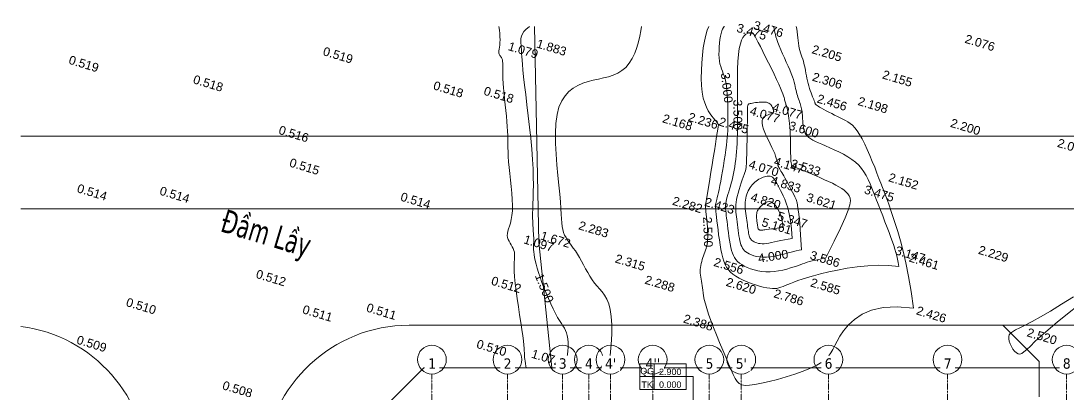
# Model space of a CAD drawing. Header units: millimetres. Extents: x -24439 to 198341, y -52871 to 149926.
# Drawn here: x 5356 to 77453, y 84604 to 110268 of the extents above; entities that cross this region are included whole.
import ezdxf

# ---------------------------------------------------------------- set-up
doc = ezdxf.new("R2010")
doc.units = ezdxf.units.MM
doc.linetypes.add('Grid Line', pattern=[22.225, 12.7, -3.175, 3.175, -3.175])
doc.linetypes.add('NET VAN', pattern=[1.06, 0.53, -0.53])
for name, color, linetype, lineweight in [('A-ANNO-NOTE', 131, 'Continuous', 9), ('A-DETL-GENF-2', 9, 'NET VAN', 9), ('A-FLOR', 192, 'Continuous', 9), ('G-IMPT-1', 9, 'Continuous', 9), ('G-IMPT-6', 7, 'Continuous', 9), ('S-GRID-1', 1, 'Grid Line', 9), ('S-GRID-IDEN', 1, 'Continuous', 9)]:
    doc.layers.add(name, color=color, linetype=linetype, lineweight=lineweight)
doc.styles.add('Arial_1', font='arial_0.ttf', dxfattribs={"height": 600})
doc.styles.add('Arial_6', font='arial_0.ttf', dxfattribs={"height": 2})
doc.styles.add('Arial_7', font='arial_0.ttf', dxfattribs={"height": 440})
doc.styles.add('Tahoma', font='tahoma_0.ttf', dxfattribs={"width": 0.75, "height": 1600})
doc.styles.add('Tahoma_B', font='tahomabd_0.ttf', dxfattribs={"height": 715})

# ---------------------------------------------------------------- blocks, each defined once
blk = doc.blocks.new('NCV_TKCS_251209_TONG THE HIEN TRANG SAN DUONG - NCV_TKCS_HIEN TRANG_251209a_dwg-1612995-TKCS_MB ĐỊNH VỊ CAO ĐỘ THIẾT KẾ')
at = {"layer": 'G-IMPT-1', "flags": 128}
for points in [[(563518356, 1145067832), (563518442, 1145067684), (563518538, 1145067494), (563518623, 1145067306), (563518700, 1145067121), (563518774, 1145066941), (563518847, 1145066769), (563518921, 1145066608), (563519000, 1145066459), (563519084, 1145066320), (563519170, 1145066189), (563519258, 1145066063), (563519347, 1145065939), (563519436, 1145065814), (563519524, 1145065686), (563519610, 1145065552), (563519693, 1145065410), (563519775, 1145065261), (563519855, 1145065106), (563519935, 1145064948), (563520015, 1145064788), (563520098, 1145064627), (563520184, 1145064468), (563520274, 1145064312), (563520367, 1145064161), (563520464, 1145064016), (563520561, 1145063879), (563520656, 1145063751), (563520746, 1145063633), (563520830, 1145063527), (563520905, 1145063434), (563520969, 1145063356), (563521020, 1145063293), (563521059, 1145063244), (563521088, 1145063207), (563521108, 1145063180), (563521122, 1145063160), (563521130, 1145063146), (563521136, 1145063135), (563521139, 1145063125), (563521144, 1145063115), (563521152, 1145063103), (563521168, 1145063090), (563521196, 1145063074), (563521240, 1145063056), (563521304, 1145063034), (563521391, 1145063010), (563521506, 1145062981), (563521650, 1145062948), (563521820, 1145062911), (563522011, 1145062873), (563522217, 1145062833), (563522432, 1145062793), (563522651, 1145062755), (563522868, 1145062718), (563523079, 1145062684), (563523278, 1145062654), (563523469, 1145062621), (563523656, 1145062578), (563523844, 1145062518), (563524036, 1145062435), (563524238, 1145062322), (563524453, 1145062171), (563524687, 1145061976), (563524940, 1145061732), (563525210, 1145061447), (563525490, 1145061132), (563525774, 1145060797), (563526057, 1145060453), (563526332, 1145060110), (563526593, 1145059779), (563526835, 1145059470), (563527053, 1145059191), (563527254, 1145058934), (563527444, 1145058687), (563527632, 1145058440), (563527825, 1145058182), (563528031, 1145057902), (563528258, 1145057588), (563528514, 1145057230), (563528804, 1145056817), (563529129, 1145056340), (563529485, 1145055789), (563529871, 1145055154), (563530286, 1145054428), (563530725, 1145053600), (563531189, 1145052661), (563531674, 1145051602)], [(563516861, 1145067382), (563516901, 1145067323), (563516958, 1145067227), (563517015, 1145067124), (563517077, 1145067010), (563517149, 1145066883), (563517236, 1145066742), (563517342, 1145066583), (563517473, 1145066404), (563517630, 1145066205), (563517811, 1145065988), (563518006, 1145065760), (563518210, 1145065526), (563518415, 1145065291), (563518615, 1145065060), (563518802, 1145064838), (563518969, 1145064631), (563519112, 1145064442), (563519232, 1145064272), (563519333, 1145064117), (563519418, 1145063976), (563519492, 1145063847), (563519559, 1145063727), (563519621, 1145063615), (563519682, 1145063508), (563519747, 1145063404), (563519813, 1145063304), (563519881, 1145063207), (563519949, 1145063112), (563520017, 1145063020), (563520083, 1145062930), (563520146, 1145062842), (563520205, 1145062756), (563520260, 1145062672), (563520311, 1145062588), (563520359, 1145062503), (563520404, 1145062414), (563520448, 1145062321), (563520490, 1145062222), (563520533, 1145062115), (563520577, 1145061999), (563520622, 1145061873), (563520669, 1145061740), (563520721, 1145061603), (563520777, 1145061466), (563520839, 1145061332), (563520907, 1145061205), (563520984, 1145061088), (563521070, 1145060985), (563521167, 1145060899), (563521277, 1145060827), (563521403, 1145060769), (563521549, 1145060720), (563521717, 1145060680), (563521911, 1145060644), (563522133, 1145060612), (563522387, 1145060581), (563522674, 1145060548), (563522988, 1145060511), (563523320, 1145060468), (563523662, 1145060416), (563524007, 1145060352), (563524344, 1145060274), (563524668, 1145060180), (563524968, 1145060068), (563525240, 1145059934), (563525487, 1145059779), (563525715, 1145059603), (563525930, 1145059404), (563526140, 1145059183), (563526349, 1145058940), (563526565, 1145058673), (563526793, 1145058384), (563527037, 1145058072), (563527294, 1145057743), (563527559, 1145057405), (563527825, 1145057064), (563528086, 1145056728), (563528338, 1145056402), (563528575, 1145056096), (563528790, 1145055814), (563528979, 1145055563), (563529146, 1145055335), (563529294, 1145055125), (563529426, 1145054924), (563529547, 1145054724), (563529661, 1145054519), (563529772, 1145054299), (563529883, 1145054057)], [(563529883, 1145054057), (563529195, 1145053922), (563528505, 1145053728), (563527824, 1145053487), (563527160, 1145053213), (563526524, 1145052917), (563525926, 1145052611), (563525376, 1145052308), (563524883, 1145052020), (563524455, 1145051758), (563524087, 1145051522), (563523774, 1145051309), (563523508, 1145051119), (563523283, 1145050949), (563523092, 1145050798), (563522929, 1145050664), (563522786, 1145050545), (563522657, 1145050440), (563522535, 1145050348), (563522415, 1145050267), (563522290, 1145050199), (563522153, 1145050142), (563521998, 1145050095), (563521819, 1145050058), (563521610, 1145050031), (563521366, 1145050012), (563521093, 1145050004), (563520801, 1145050005), (563520498, 1145050017), (563520192, 1145050040), (563519891, 1145050075), (563519606, 1145050123), (563519343, 1145050184), (563519109, 1145050259), (563518902, 1145050350), (563518718, 1145050460), (563518551, 1145050592), (563518398, 1145050747), (563518253, 1145050928), (563518112, 1145051137), (563517970, 1145051378), (563517823, 1145051650), (563517675, 1145051946), (563517527, 1145052257), (563517382, 1145052572), (563517244, 1145052882), (563517115, 1145053178), (563516998, 1145053449), (563516896, 1145053686), (563516811, 1145053882), (563516743, 1145054041), (563516689, 1145054170), (563516648, 1145054274), (563516617, 1145054361), (563516595, 1145054437), (563516580, 1145054508), (563516571, 1145054581), (563516564, 1145054662), (563516560, 1145054755), (563516557, 1145054866), (563516552, 1145054999), (563516545, 1145055157), (563516534, 1145055346), (563516517, 1145055570), (563516494, 1145055832), (563516462, 1145056136), (563516423, 1145056473), (563516379, 1145056833), (563516331, 1145057206), (563516279, 1145057581), (563516226, 1145057947), (563516173, 1145058296), (563516121, 1145058615), (563516071, 1145058899), (563516022, 1145059152), (563515972, 1145059383), (563515920, 1145059600), (563515865, 1145059812), (563515804, 1145060027), (563515737, 1145060254), (563515661, 1145060501), (563515576, 1145060774), (563515483, 1145061066), (563515382, 1145061371), (563515276, 1145061678), (563515165, 1145061980), (563515052, 1145062269), (563514938, 1145062535), (563514823, 1145062770), (563514709, 1145062969), (563514598, 1145063138), (563514489, 1145063285), (563514382, 1145063421), (563514279, 1145063553), (563514179, 1145063691), (563514084, 1145063844), (563513993, 1145064021), (563513907, 1145064227), (563513827, 1145064458), (563513755, 1145064705), (563513692, 1145064960), (563513639, 1145065213), (563513597, 1145065458), (563513568, 1145065685), (563513553, 1145065886), (563513552, 1145066055), (563513565, 1145066193), (563513591, 1145066306), (563513626, 1145066396), (563513635, 1145066410)], [(563531674, 1145051602), (563530571, 1145051366), (563529677, 1145051036), (563528969, 1145050633), (563528424, 1145050179), (563528018, 1145049696), (563527726, 1145049207), (563527526, 1145048734), (563527394, 1145048299), (563527306, 1145047917), (563527245, 1145047584), (563527193, 1145047287), (563527132, 1145047014), (563527045, 1145046754), (563526915, 1145046495), (563526724, 1145046225), (563526454, 1145045932), (563526095, 1145045609), (563525662, 1145045264), (563525177, 1145044908), (563524662, 1145044556), (563524139, 1145044218), (563523630, 1145043908), (563523157, 1145043638), (563522741, 1145043420), (563522400, 1145043264), (563522122, 1145043172), (563521891, 1145043143), (563521692, 1145043176), (563521508, 1145043272), (563521322, 1145043429), (563521119, 1145043647), (563520883, 1145043925), (563520602, 1145044260), (563520283, 1145044641), (563519939, 1145045055), (563519584, 1145045488), (563519229, 1145045927), (563518887, 1145046359), (563518570, 1145046769), (563518292, 1145047146), (563518060, 1145047477), (563517873, 1145047767), (563517724, 1145048019), (563517605, 1145048238), (563517510, 1145048431), (563517432, 1145048602), (563517365, 1145048757), (563517303, 1145048900), (563517239, 1145049036), (563517174, 1145049167), (563517110, 1145049295), (563517048, 1145049421), (563516991, 1145049545), (563516938, 1145049670), (563516893, 1145049796), (563516856, 1145049925), (563516829, 1145050059), (563516811, 1145050195), (563516800, 1145050334), (563516796, 1145050474), (563516796, 1145050614), (563516800, 1145050753), (563516807, 1145050890), (563516814, 1145051025), (563516821, 1145051156), (563516826, 1145051286), (563516827, 1145051418), (563516821, 1145051556), (563516808, 1145051700), (563516786, 1145051856), (563516752, 1145052025), (563516704, 1145052211), (563516643, 1145052415), (563516570, 1145052632), (563516489, 1145052855), (563516403, 1145053077), (563516317, 1145053293), (563516235, 1145053495), (563516159, 1145053677), (563516093, 1145053832), (563516041, 1145053955), (563516001, 1145054049), (563515972, 1145054119), (563515951, 1145054168), (563515938, 1145054201), (563515931, 1145054222), (563515927, 1145054235), (563515925, 1145054246), (563515924, 1145054258), (563515922, 1145054282), (563515918, 1145054327), (563515909, 1145054403), (563515895, 1145054521), (563515874, 1145054691), (563515845, 1145054923), (563515806, 1145055227), (563515756, 1145055608), (563515698, 1145056050), (563515634, 1145056534), (563515567, 1145057037), (563515500, 1145057540), (563515436, 1145058022), (563515376, 1145058462), (563515325, 1145058840), (563515285, 1145059139), (563515254, 1145059366), (563515231, 1145059531), (563515214, 1145059645), (563515203, 1145059718), (563515196, 1145059760), (563515192, 1145059783), (563515188, 1145059796), (563515183, 1145059810), (563515175, 1145059826), (563515159, 1145059846), (563515133, 1145059872), (563515093, 1145059906), (563515036, 1145059948), (563514959, 1145060001), (563514857, 1145060065), (563514730, 1145060144), (563514581, 1145060243), (563514413, 1145060368), (563514233, 1145060527), (563514044, 1145060726), (563513851, 1145060972), (563513659, 1145061272), (563513473, 1145061633), (563513297, 1145062057), (563513134, 1145062531), (563512986, 1145063038), (563512857, 1145063560), (563512748, 1145064081), (563512662, 1145064583), (563512602, 1145065049), (563512571, 1145065462), (563512569, 1145065808), (563512594, 1145066091), (563512595, 1145066097)], [(563512727, 1145041619), (563512720, 1145041707), (563512613, 1145042468), (563512474, 1145043203), (563512309, 1145043892), (563512125, 1145044515), (563511926, 1145045051), (563511719, 1145045486), (563511505, 1145045832), (563511287, 1145046104), (563511064, 1145046318), (563510839, 1145046491), (563510613, 1145046640), (563510386, 1145046780), (563510161, 1145046927), (563509938, 1145047096), (563509718, 1145047283), (563509501, 1145047483), (563509286, 1145047690), (563509074, 1145047901), (563508865, 1145048108), (563508660, 1145048306), (563508457, 1145048490), (563508258, 1145048657), (563508064, 1145048809), (563507877, 1145048949), (563507699, 1145049084), (563507531, 1145049216), (563507376, 1145049351), (563507234, 1145049493), (563507109, 1145049646), (563507000, 1145049815), (563506902, 1145050008), (563506806, 1145050231), (563506705, 1145050494), (563506592, 1145050803), (563506459, 1145051167), (563506298, 1145051593), (563506103, 1145052089), (563505869, 1145052659), (563505608, 1145053288), (563505335, 1145053958), (563505067, 1145054650), (563504818, 1145055346), (563504605, 1145056028), (563504442, 1145056676), (563504345, 1145057272), (563504326, 1145057802), (563504380, 1145058267), (563504498, 1145058675), (563504670, 1145059031), (563504889, 1145059342), (563505145, 1145059613), (563505429, 1145059852), (563505732, 1145060063), (563506046, 1145060255), (563506363, 1145060434), (563506676, 1145060610), (563506979, 1145060792), (563507263, 1145060988), (563507522, 1145061207), (563507749, 1145061458), (563507937, 1145061750), (563508080, 1145062087), (563508182, 1145062461), (563508246, 1145062860), (563508277, 1145063271), (563508278, 1145063684), (563508255, 1145064084), (563508212, 1145064462), (563508159, 1145064761)], [(563509899, 1145040767), (563509897, 1145040834), (563509865, 1145041188), (563509816, 1145041539), (563509752, 1145041878), (563509676, 1145042196), (563509591, 1145042483), (563509499, 1145042730), (563509403, 1145042932), (563509301, 1145043096), (563509189, 1145043234), (563509066, 1145043357), (563508929, 1145043477), (563508774, 1145043605), (563508599, 1145043753), (563508401, 1145043932), (563508180, 1145044151), (563507939, 1145044404), (563507686, 1145044685), (563507427, 1145044984), (563507167, 1145045296), (563506915, 1145045611), (563506675, 1145045922), (563506454, 1145046221), (563506258, 1145046502), (563506086, 1145046763), (563505937, 1145047005), (563505809, 1145047226), (563505700, 1145047428), (563505610, 1145047610), (563505537, 1145047772), (563505480, 1145047914), (563505436, 1145048036), (563505402, 1145048143), (563505376, 1145048238), (563505355, 1145048328), (563505335, 1145048415), (563505314, 1145048504), (563505287, 1145048600), (563505252, 1145048708), (563505207, 1145048831), (563505152, 1145048972), (563505089, 1145049131), (563505019, 1145049312), (563504943, 1145049515), (563504863, 1145049742), (563504781, 1145049994), (563504697, 1145050273), (563504612, 1145050582), (563504523, 1145050922), (563504424, 1145051299), (563504311, 1145051714), (563504179, 1145052172), (563504022, 1145052676), (563503837, 1145053230), (563503618, 1145053836), (563503363, 1145054495), (563503080, 1145055192), (563502779, 1145055907), (563502472, 1145056622), (563502169, 1145057318), (563501881, 1145057976), (563501618, 1145058577), (563501391, 1145059102), (563501207, 1145059537), (563501063, 1145059891), (563500952, 1145060175), (563500867, 1145060402), (563500801, 1145060585), (563500748, 1145060737), (563500699, 1145060869), (563500650, 1145060995), (563500594, 1145061125), (563500537, 1145061262), (563500488, 1145061408), (563500453, 1145061562), (563500439, 1145061727), (563500456, 1145061903), (563500510, 1145062091), (563500609, 1145062293), (563500757, 1145062508), (563500782, 1145062539)], [(563509030, 1145040505), (563505681, 1145048516), (563501102, 1145062635)], [(563498763, 1145061931), (563498863, 1145061699), (563498959, 1145061473), (563499042, 1145061259), (563499106, 1145061061), (563499154, 1145060881), (563499189, 1145060717), (563499214, 1145060571), (563499233, 1145060443), (563499250, 1145060333), (563499268, 1145060242), (563499291, 1145060168), (563499322, 1145060113), (563499359, 1145060071), (563499403, 1145060037), (563499450, 1145060006), (563499500, 1145059972), (563499551, 1145059929), (563499602, 1145059873), (563499651, 1145059798), (563499697, 1145059699), (563499743, 1145059576), (563499792, 1145059426), (563499846, 1145059250), (563499908, 1145059047), (563499982, 1145058816), (563500069, 1145058557), (563500174, 1145058269), (563500296, 1145057952), (563500434, 1145057613), (563500581, 1145057258), (563500734, 1145056895), (563500887, 1145056532), (563501036, 1145056174), (563501176, 1145055829), (563501301, 1145055506), (563501409, 1145055207), (563501503, 1145054928), (563501590, 1145054660), (563501673, 1145054396), (563501760, 1145054127), (563501854, 1145053845), (563501962, 1145053543), (563502089, 1145053211), (563502238, 1145052845), (563502403, 1145052452), (563502577, 1145052041), (563502752, 1145051621), (563502921, 1145051203), (563503074, 1145050796), (563503205, 1145050409), (563503306, 1145050051), (563503371, 1145049732), (563503406, 1145049448), (563503420, 1145049198), (563503421, 1145048977), (563503417, 1145048782), (563503417, 1145048610), (563503428, 1145048458), (563503460, 1145048322), (563503518, 1145048199), (563503598, 1145048086), (563503694, 1145047981), (563503801, 1145047881), (563503910, 1145047783), (563504017, 1145047685), (563504115, 1145047585), (563504197, 1145047478), (563504260, 1145047363), (563504309, 1145047232), (563504353, 1145047080), (563504399, 1145046900), (563504455, 1145046683), (563504529, 1145046425), (563504630, 1145046117), (563504764, 1145045753), (563504938, 1145045330), (563505143, 1145044862), (563505370, 1145044364), (563505608, 1145043854), (563505848, 1145043348), (563506079, 1145042863), (563506290, 1145042417), (563506472, 1145042025), (563506616, 1145041701), (563506728, 1145041439), (563506811, 1145041229), (563506873, 1145041061), (563506920, 1145040927), (563506958, 1145040815), (563506992, 1145040717), (563507029, 1145040622), (563507074, 1145040521), (563507131, 1145040403), (563507203, 1145040259), (563507291, 1145040079), (563507331, 1145039994)], [(563542000, 1145055527), (563541364, 1145054801), (563540766, 1145054133), (563540229, 1145053552), (563539770, 1145053080), (563539391, 1145052708), (563539087, 1145052420), (563538852, 1145052197), (563538684, 1145052023), (563538576, 1145051881), (563538524, 1145051754), (563538524, 1145051624), (563538570, 1145051478), (563538655, 1145051322), (563538770, 1145051164), (563538906, 1145051014), (563539055, 1145050880), (563539208, 1145050772), (563539356, 1145050698), (563539491, 1145050667), (563539608, 1145050689), (563539718, 1145050770), (563539833, 1145050916), (563539969, 1145051135), (563540139, 1145051432), (563540357, 1145051814), (563540637, 1145052288), (563540994, 1145052860), (563541434, 1145053531), (563541943, 1145054278), (563542496, 1145055072)], [(563522311, 1145053777), (563522073, 1145054402), (563521842, 1145054926), (563521621, 1145055359), (563521411, 1145055715), (563521214, 1145056003), (563521032, 1145056236), (563520866, 1145056425), (563520717, 1145056582), (563520587, 1145056717), (563520475, 1145056833), (563520378, 1145056933), (563520294, 1145057018), (563520221, 1145057092), (563520156, 1145057155), (563520099, 1145057210), (563520046, 1145057260), (563519995, 1145057305), (563519946, 1145057345), (563519897, 1145057380), (563519848, 1145057410), (563519797, 1145057432), (563519744, 1145057447), (563519687, 1145057454), (563519626, 1145057452), (563519559, 1145057440), (563519487, 1145057419), (563519412, 1145057388), (563519335, 1145057349), (563519255, 1145057301), (563519175, 1145057244), (563519095, 1145057180), (563519016, 1145057107), (563518939, 1145057027), (563518864, 1145056940), (563518794, 1145056846), (563518727, 1145056746), (563518666, 1145056640), (563518610, 1145056530), (563518560, 1145056415), (563518518, 1145056297), (563518483, 1145056175), (563518456, 1145056050), (563518438, 1145055921), (563518429, 1145055790), (563518429, 1145055656), (563518438, 1145055519), (563518457, 1145055380), (563518486, 1145055238), (563518526, 1145055093), (563518574, 1145054947), (563518629, 1145054800), (563518690, 1145054654), (563518754, 1145054508), (563518820, 1145054363), (563518887, 1145054222), (563518952, 1145054083), (563519014, 1145053949), (563519073, 1145053820), (563519129, 1145053696), (563519182, 1145053579), (563519233, 1145053469), (563519282, 1145053367), (563519329, 1145053274), (563519373, 1145053190), (563519417, 1145053117), (563519460, 1145053053), (563519504, 1145052997), (563519551, 1145052950), (563519602, 1145052910), (563519659, 1145052876), (563519722, 1145052848), (563519793, 1145052825), (563519874, 1145052807), (563519965, 1145052794), (563520064, 1145052790), (563520174, 1145052794), (563520292, 1145052809), (563520420, 1145052837), (563520557, 1145052879), (563520703, 1145052937), (563520858, 1145053012), (563521024, 1145053102), (563521201, 1145053203), (563521391, 1145053313), (563521596, 1145053428), (563521817, 1145053546), (563522055, 1145053663), (563522311, 1145053777)]]:
    blk.add_lwpolyline(points, dxfattribs=at)
for points in [[(563524909, 1145053169), (563525132, 1145054441), (563525291, 1145055437), (563525392, 1145056196), (563525441, 1145056755), (563525444, 1145057149), (563525405, 1145057418), (563525331, 1145057596), (563525228, 1145057722), (563525100, 1145057826), (563524949, 1145057916), (563524775, 1145057994), (563524579, 1145058062), (563524361, 1145058121), (563524121, 1145058173), (563523860, 1145058219), (563523579, 1145058262), (563523279, 1145058303), (563522967, 1145058342), (563522651, 1145058379), (563522339, 1145058412), (563522041, 1145058443), (563521763, 1145058471), (563521514, 1145058494), (563521303, 1145058515), (563521135, 1145058531), (563521004, 1145058550), (563520906, 1145058575), (563520831, 1145058612), (563520774, 1145058666), (563520727, 1145058744), (563520683, 1145058850), (563520635, 1145058990), (563520578, 1145059167), (563520511, 1145059375), (563520437, 1145059608), (563520357, 1145059858), (563520273, 1145060117), (563520186, 1145060377), (563520099, 1145060632), (563520014, 1145060874), (563519930, 1145061096), (563519850, 1145061298), (563519773, 1145061482), (563519700, 1145061648), (563519630, 1145061798), (563519563, 1145061932), (563519500, 1145062051), (563519441, 1145062157), (563519387, 1145062251), (563519335, 1145062333), (563519288, 1145062407), (563519243, 1145062473), (563519201, 1145062534), (563519162, 1145062592), (563519126, 1145062648), (563519091, 1145062703), (563519057, 1145062761), (563519019, 1145062827), (563518971, 1145062905), (563518906, 1145063001), (563518819, 1145063120), (563518703, 1145063269), (563518552, 1145063452), (563518361, 1145063675), (563518126, 1145063940), (563517855, 1145064239), (563517563, 1145064558), (563517259, 1145064885), (563516956, 1145065208), (563516667, 1145065515), (563516403, 1145065792), (563516176, 1145066028), (563515996, 1145066214), (563515856, 1145066351), (563515750, 1145066447), (563515669, 1145066506), (563515605, 1145066535), (563515550, 1145066538), (563515497, 1145066523), (563515437, 1145066495), (563515364, 1145066457), (563515284, 1145066402), (563515204, 1145066323), (563515130, 1145066210), (563515071, 1145066055), (563515033, 1145065848), (563515023, 1145065582), (563515049, 1145065246), (563515116, 1145064838), (563515219, 1145064367), (563515349, 1145063851), (563515499, 1145063305), (563515663, 1145062746), (563515832, 1145062188), (563515998, 1145061648), (563516155, 1145061143), (563516296, 1145060683), (563516421, 1145060268), (563516531, 1145059891), (563516628, 1145059547), (563516714, 1145059231), (563516790, 1145058937), (563516856, 1145058658), (563516916, 1145058391), (563516969, 1145058129), (563517017, 1145057873), (563517058, 1145057621), (563517094, 1145057374), (563517124, 1145057133), (563517149, 1145056896), (563517168, 1145056665), (563517181, 1145056438), (563517189, 1145056216), (563517193, 1145056001), (563517194, 1145055793), (563517195, 1145055595), (563517196, 1145055406), (563517198, 1145055229), (563517205, 1145055065), (563517216, 1145054916), (563517233, 1145054781), (563517257, 1145054656), (563517289, 1145054536), (563517329, 1145054415), (563517378, 1145054288), (563517436, 1145054150), (563517503, 1145053995), (563517581, 1145053818), (563517670, 1145053615), (563517767, 1145053392), (563517872, 1145053153), (563517982, 1145052908), (563518096, 1145052661), (563518211, 1145052420), (563518325, 1145052191), (563518438, 1145051982), (563518547, 1145051797), (563518655, 1145051636), (563518767, 1145051497), (563518885, 1145051378), (563519013, 1145051277), (563519155, 1145051192), (563519313, 1145051122), (563519493, 1145051064), (563519695, 1145051018), (563519919, 1145050984), (563520160, 1145050964), (563520415, 1145050961), (563520680, 1145050975), (563520953, 1145051010), (563521230, 1145051066), (563521507, 1145051146), (563521781, 1145051250), (563522049, 1145051374), (563522307, 1145051512), (563522554, 1145051659), (563522785, 1145051809), (563522998, 1145051955), (563523189, 1145052094), (563523355, 1145052218), (563523497, 1145052325), (563523625, 1145052420), (563523754, 1145052510), (563523898, 1145052604), (563524071, 1145052709), (563524288, 1145052833), (563524562, 1145052984)], [(563620038, 1144994014), (563599986, 1145060590), (563591265, 1145065274), (563500590, 1145037963), (563495906, 1145029242), (563515959, 1144962666)], [(563523140, 1145053230), (563522790, 1145054193), (563522503, 1145054943), (563522269, 1145055509), (563522077, 1145055925), (563521918, 1145056222), (563521782, 1145056431), (563521658, 1145056584), (563521537, 1145056712), (563521410, 1145056842), (563521278, 1145056977), (563521144, 1145057114), (563521008, 1145057250), (563520875, 1145057384), (563520746, 1145057511), (563520623, 1145057631), (563520508, 1145057740), (563520404, 1145057837), (563520311, 1145057922), (563520226, 1145057999), (563520151, 1145058069), (563520083, 1145058135), (563520023, 1145058198), (563519969, 1145058261), (563519921, 1145058326), (563519878, 1145058395), (563519835, 1145058471), (563519788, 1145058555), (563519732, 1145058651), (563519663, 1145058760), (563519577, 1145058884), (563519468, 1145059027), (563519333, 1145059189), (563519169, 1145059373), (563518984, 1145059574), (563518789, 1145059785), (563518594, 1145060002), (563518410, 1145060217), (563518248, 1145060427), (563518117, 1145060624), (563518028, 1145060802), (563517989, 1145060958), (563517994, 1145061093), (563518033, 1145061208), (563518098, 1145061306), (563518179, 1145061389), (563518268, 1145061459), (563518355, 1145061519), (563518430, 1145061572), (563518488, 1145061618), (563518528, 1145061659), (563518554, 1145061695), (563518567, 1145061727), (563518571, 1145061755), (563518568, 1145061779), (563518560, 1145061800), (563518551, 1145061817), (563518542, 1145061833), (563518534, 1145061846), (563518527, 1145061857), (563518521, 1145061867), (563518515, 1145061876), (563518510, 1145061884), (563518505, 1145061891), (563518500, 1145061899), (563518496, 1145061907), (563518490, 1145061915), (563518484, 1145061926), (563518475, 1145061939), (563518464, 1145061955), (563518448, 1145061974), (563518428, 1145061999), (563518403, 1145062029), (563518371, 1145062064), (563518332, 1145062102), (563518285, 1145062141), (563518230, 1145062178), (563518166, 1145062209), (563518091, 1145062232), (563518005, 1145062245), (563517908, 1145062244), (563517799, 1145062227), (563517681, 1145062197), (563517558, 1145062157), (563517434, 1145062110), (563517312, 1145062058), (563517196, 1145062006), (563517089, 1145061955), (563516996, 1145061910), (563516920, 1145061872), (563516858, 1145061841), (563516812, 1145061813), (563516778, 1145061786), (563516755, 1145061758), (563516742, 1145061727), (563516738, 1145061690), (563516741, 1145061645), (563516751, 1145061589), (563516766, 1145061519), (563516789, 1145061431), (563516820, 1145061321), (563516859, 1145061186), (563516907, 1145061020), (563516965, 1145060821), (563517033, 1145060584), (563517112, 1145060308), (563517199, 1145060002), (563517291, 1145059677), (563517385, 1145059344), (563517477, 1145059016), (563517564, 1145058702), (563517643, 1145058415), (563517711, 1145058166), (563517765, 1145057963), (563517807, 1145057798), (563517837, 1145057661), (563517857, 1145057543), (563517869, 1145057432), (563517874, 1145057319), (563517873, 1145057193), (563517868, 1145057043), (563517861, 1145056863), (563517852, 1145056656), (563517844, 1145056429), (563517838, 1145056190), (563517835, 1145055946), (563517836, 1145055703), (563517845, 1145055469), (563517861, 1145055251), (563517886, 1145055054), (563517920, 1145054875), (563517962, 1145054711), (563518011, 1145054556), (563518067, 1145054407), (563518128, 1145054260), (563518195, 1145054109), (563518267, 1145053951), (563518342, 1145053782), (563518420, 1145053606), (563518500, 1145053425), (563518582, 1145053243), (563518664, 1145053065), (563518746, 1145052894), (563518827, 1145052733), (563518905, 1145052586), (563518982, 1145052457), (563519058, 1145052344), (563519136, 1145052247), (563519218, 1145052164), (563519308, 1145052093), (563519407, 1145052034), (563519518, 1145051985), (563519643, 1145051945), (563519785, 1145051913), (563519944, 1145051891), (563520119, 1145051882), (563520311, 1145051890), (563520519, 1145051917), (563520744, 1145051966), (563520984, 1145052040), (563521241, 1145052142), (563521512, 1145052272), (563521790, 1145052424), (563522067, 1145052588), (563522334, 1145052752), (563522583, 1145052909), (563522806, 1145053047), (563522995, 1145053157)], [(563521482, 1145054324), (563521371, 1145054594), (563521240, 1145054844), (563521092, 1145055070), (563520935, 1145055270), (563520772, 1145055441), (563520609, 1145055579), (563520451, 1145055681), (563520303, 1145055744), (563520169, 1145055767), (563520050, 1145055753), (563519944, 1145055709), (563519851, 1145055642), (563519770, 1145055558), (563519700, 1145055463), (563519641, 1145055363), (563519591, 1145055265), (563519550, 1145055173), (563519517, 1145055088), (563519493, 1145055008), (563519476, 1145054932), (563519467, 1145054859), (563519466, 1145054787), (563519471, 1145054716), (563519483, 1145054643), (563519502, 1145054568), (563519526, 1145054492), (563519554, 1145054416), (563519584, 1145054341), (563519616, 1145054268), (563519648, 1145054198), (563519679, 1145054133), (563519708, 1145054073), (563519733, 1145054020), (563519755, 1145053974), (563519774, 1145053933), (563519791, 1145053897), (563519806, 1145053866), (563519819, 1145053838), (563519830, 1145053815), (563519841, 1145053794), (563519852, 1145053777), (563519862, 1145053761), (563519873, 1145053747), (563519885, 1145053736), (563519897, 1145053726), (563519911, 1145053718), (563519926, 1145053711), (563519944, 1145053706), (563519963, 1145053701), (563519985, 1145053698), (563520010, 1145053697), (563520036, 1145053698), (563520065, 1145053702), (563520096, 1145053708), (563520130, 1145053719), (563520165, 1145053733), (563520205, 1145053752), (563520258, 1145053779), (563520335, 1145053818), (563520448, 1145053873), (563520609, 1145053947), (563520827, 1145054044), (563521114, 1145054169)]]:
    blk.add_lwpolyline(points, close=True, dxfattribs=at)
at = {"layer": 'G-IMPT-6', "char_height": 600, "width": 2511.85, "attachment_point": 1, "line_spacing_factor": 0.941778, "style": 'Arial_1'}
for s, insert in [('2.076', (563529754, 1145070703)), ('3.476', (563515536, 1145067409)), ('3.475', (563514486, 1145066897)), ('2.205', (563519874, 1145066976)), ('2.155', (563525019, 1145066715)), ('2.038', (563537915, 1145065684)), ('2.306', (563520444, 1145065175)), ('2.200', (563530470, 1145064876)), ('2.198', (563523936, 1145064479)), ('2.456', (563521189, 1145063832)), ('4.077', (563518409, 1145062382)), ('1.883', (563501606, 1145061888)), ('4.077', (563517002, 1145061698)), ('3.600', (563519867, 1145061499)), ('1.079', (563499787, 1145061148)), ('2.236', (563513059, 1145060067)), ('2.475', (563515164, 1145060369)), ('2.152', (563527466, 1145060064)), ('2.168', (563511391, 1145059458)), ('4.147', (563519594, 1145058844)), ('3.533', (563520739, 1145059032)), ('3.475', (563526107, 1145058781)), ('0.518', (563499067, 1145057722)), ('4.070', (563517988, 1145058153)), ('0.519', (563487679, 1145057140)), ('0.518', (563495631, 1145057079)), ('4.833', (563519773, 1145057521)), ('3.621', (563522455, 1145057117)), ('2.229', (563534827, 1145057070)), ('4.820', (563518768, 1145056037)), ('2.423', (563515826, 1145054801)), ('5.347', (563520908, 1145055311)), ('3.147', (563529356, 1145055387)), ('2.461', (563530414, 1145055190)), ('2.282', (563513683, 1145054229)), ('5.161', (563519992, 1145054597)), ('3.586', (563523827, 1145053385)), ('0.518', (563479679, 1145052708)), ('2.520', (563539666, 1145052602)), ('0.519', (563471091, 1145051523)), ('2.585', (563524401, 1145051590)), ('2.426', (563531939, 1145051847)), ('0.516', (563486322, 1145051074)), ('2.283', (563507987, 1145050747)), ('2.556', (563517623, 1145051017)), ('2.620', (563518833, 1145049949)), ('2.786', (563522203, 1145050143)), ('0.515', (563487679, 1145049140)), ('0.514', (563495679, 1145049100)), ('1.672', (563505681, 1145049323)), ('2.315', (563511055, 1145049290)), ('1.097', (563504648, 1145048731)), ('2.288', (563513431, 1145048482)), ('2.388', (563516742, 1145046687)), ('0.514', (563479679, 1145044708)), ('0.512', (563503325, 1145045367)), ('0.514', (563474188, 1145043230)), ('0.512', (563487679, 1145041140)), ('0.511', (563495631, 1145041120)), ('1.072', (563507422, 1145041352)), ('0.510', (563503611, 1145040911)), ('0.511', (563491454, 1145039731)), ('0.510', (563479679, 1145036708)), ('0.509', (563477164, 1145033242)), ('0.508', (563487679, 1145033140))]:
    blk.add_mtext(s, dxfattribs=dict(at, insert=insert))
at = {"layer": 'G-IMPT-6'}
for s, insert, char_height, width, attachment_point, rotation, line_spacing_factor, style in [('3.000', (563515288, 1145062536), 600, 2511.85, 2, 293.31441, 0.941778, 'Arial_1'), ('3.500', (563516554, 1145060940), 600, 2511.85, 2, 287.03813, 0.941778, 'Arial_1'), ('2.500', (563516909, 1145052633), 600, 2511.85, 2, 288.66185, 0.941778, 'Arial_1'), ('4.000', (563521268, 1145052513), 600, 2511.85, 2, 25.78869, 0.941778, 'Arial_1'), ('1.500', (563507187, 1145045786), 600, 2511.85, 2, 308.74638, 0.941778, 'Arial_1'), ('Đ\\fTahoma|b0|i0|c254|p34|;\\W.75;ầm Lầy', (563484390, 1145044496), 1600, 7535.06, 1, 0.0005, 0.994306, 'Tahoma')]:
    blk.add_mtext(s, dxfattribs=dict(at, insert=insert, char_height=char_height, width=width, attachment_point=attachment_point, rotation=rotation, line_spacing_factor=line_spacing_factor, style=style))
blk = doc.blocks.new('NCV_TKCS_251209_TONG THE HIEN TRANG SAN DUONG - NCV_TKCS_251209_TONG THE HIEN TRANG SAN DUONG-1605292-TKCS_MB ĐỊNH VỊ CAO ĐỘ THIẾT KẾ')
at = {"rotation": 343.2379237072182}
blk.add_blockref('NCV_TKCS_251209_TONG THE HIEN TRANG SAN DUONG - NCV_TKCS_HIEN TRANG_251209a_dwg-1612995-TKCS_MB ĐỊNH VỊ CAO ĐỘ THIẾT KẾ', (-869777548, -933796959), dxfattribs=at)
blk = doc.blocks.new('Grid - M_Grid Head - Circle-353313-TKCS_MB ĐỊNH VỊ CAO ĐỘ THIẾT KẾ')
at = {"layer": 'S-GRID-IDEN'}
blk.add_circle((0, 0), 4.5, dxfattribs=at)
blk = doc.blocks.new('GHI CHU CAO DO THIET KE - GHI CHÚ CAO ĐỘ THIẾT KẾ-1513209-TKCS_MB ĐỊNH VỊ CAO ĐỘ THIẾT KẾ')
at = {"layer": 'A-ANNO-NOTE'}
for p, q in [((0, 8), (0, 0)), ((14.5, 8), (0, 8)), ((4.5, 8), (4.5, 0)), ((14.5, 0), (14.5, 8)), ((14.5, 4), (0, 4)), ((14.5, 0), (0, 0))]:
    blk.add_line(p, q, dxfattribs=at)
at = {"layer": 'A-ANNO-NOTE', "char_height": 2, "attachment_point": 5, "line_spacing_factor": 0.936439, "style": 'Arial_6'}
for s, insert, width in [('\\pt0.5,1,1.5,2,2.5,3,3.5,4,4.5,5,5.5,6,6.5,7,7.5,8,8.5,9,9.5,10,10.5,11,11.5,12,12.5,13,13.5,14,14.5,15,15.5,16;QG', (2.26, 5.46), 4.63), ('\\pt0.5,1,1.5,2,2.5,3,3.5,4,4.5,5,5.5,6,6.5,7,7.5,8,8.5,9,9.5,10,10.5,11,11.5,12,12.5,13,13.5,14,14.5,15,15.5,16;TK', (2.23, 1.46), 4.5)]:
    blk.add_mtext(s, dxfattribs=dict(at, insert=insert, width=width))

msp = doc.modelspace()

# ---------------------------------------------------------------- linework, layer by layer
at = {"layer": 'A-ANNO-NOTE'}
for p, q in [((51637.2, 85807.5), (51165.5, 85807.5)), ((51637.2, 83889.9), (51637.2, 85807.5))]:
    msp.add_line(p, q, dxfattribs=at)
at = {"layer": 'A-FLOR'}
for p, q in [((5355.7, 102336.3), (130779.3, 102336.3)), ((5355.7, 97336.3), (130779.3, 97336.3)), ((72952.6, 89336.3), (32081.4, 89336.3)), ((75452.6, 86836.3), (72952.6, 89336.3)), ((87752.6, 89336.3), (72952.6, 89336.3)), ((75452.6, 84418.2), (75452.6, 86836.3))]:
    msp.add_line(p, q, dxfattribs=at)
for centre, start, end in [((4081.4, 79336.3), 0, 82.677606), ((32081.4, 79336.3), 90, 176.187017)]:
    msp.add_arc(centre, 10000, start, end, dxfattribs=at)

# ---------------------------------------------------------------- block references
at = {"layer": 'A-DETL-GENF-2'}
msp.add_blockref('NCV_TKCS_251209_TONG THE HIEN TRANG SAN DUONG - NCV_TKCS_251209_TONG THE HIEN TRANG SAN DUONG-1605292-TKCS_MB ĐỊNH VỊ CAO ĐỘ THIẾT KẾ', (26103.5, 9888.2), dxfattribs=at)
at = {"layer": 'S-GRID-IDEN', "xscale": 219.9999999999998, "yscale": 219.9999999999998, "zscale": 219.9999999999998}
for p in [(33652.6, 86972.7), (38852.6, 86972.7), (42652.6, 86972.7), (48852.6, 86972.7), (52752.6, 86972.7), (54952.6, 86972.7), (60952.6, 86972.7), (69152.6, 86972.7), (77352.6, 86972.7)]:
    msp.add_blockref('Grid - M_Grid Head - Circle-353313-TKCS_MB ĐỊNH VỊ CAO ĐỘ THIẾT KẾ', p, dxfattribs=at)

# ---------------------------------------------------------------- texts
at = {"layer": 'A-ANNO-NOTE', "insert": (50060.2, 85248.3), "char_height": 440, "width": 1586.2, "attachment_point": 5, "line_spacing_factor": 0.936439, "style": 'Arial_7'}
msp.add_mtext('\\pt2794,5588,8382,11176,13970,16764,19558,22352,25146,27940,30734,33528,36322,39116,41910,44704,47498,50292,53086,55880,58674,61468,64262,67056,69850,72644,75438,78232,81026,83820,86614,89408;0.000', dxfattribs=at)

# ---------------------------------------------------------------- next in the draw order: texts
at = {"layer": 'S-GRID-IDEN', "char_height": 715, "attachment_point": 5, "line_spacing_factor": 0.996129, "style": 'Tahoma_B', "bg_fill": 3, "box_fill_scale": 1.25, "bg_fill_color": 256, "bg_fill_true_color": 13158600, "bg_fill_transparency": 0}
for s, insert, width in [('\\pt2793.99835,5587.9967,8382.0022,11176.00055,13969.9989,16763.99725,19558.00275,22352.0011,25145.99945,27939.9978,30734.0033,33528.00165,36322,39115.99835,41909.9967,44704.0022,47498.00055,50291.9989,53085.99725,55880.00275,58674.0011,61467.99945,64261.9978,67056.0033,69850.00165,72644,75437.99835,78231.9967,81026.0022,83820.00055,86613.9989,89407.99725;3', (42662.9, 86698.1), 640.2), ('\\pt2793.99835,5587.9967,8382.0022,11176.00055,13969.9989,16763.99725,19558.00275,22352.0011,25145.99945,27939.9978,30734.0033,33528.00165,36322,39115.99835,41909.9967,44704.0022,47498.00055,50291.9989,53085.99725,55880.00275,58674.0011,61467.99945,64261.9978,67056.0033,69850.00165,72644,75437.99835,78231.9967,81026.0022,83820.00055,86613.9989,89407.99725;5', (52762.9, 86698.1), 640.2), ("\\pt2793.99835,5587.9967,8382.0022,11176.00055,13969.9989,16763.99725,19558.00275,22352.0011,25145.99945,27939.9978,30734.0033,33528.00165,36322,39115.99835,41909.9967,44704.0022,47498.00055,50291.9989,53085.99725,55880.00275,58674.0011,61467.99945,64261.9978,67056.0033,69850.00165,72644,75437.99835,78231.9967,81026.0022,83820.00055,86613.9989,89407.99725;5'", (54962.9, 86698.1), 902), ('\\pt2793.99835,5587.9967,8382.0022,11176.00055,13969.9989,16763.99725,19558.00275,22352.0011,25145.99945,27939.9978,30734.0033,33528.00165,36322,39115.99835,41909.9967,44704.0022,47498.00055,50291.9989,53085.99725,55880.00275,58674.0011,61467.99945,64261.9978,67056.0033,69850.00165,72644,75437.99835,78231.9967,81026.0022,83820.00055,86613.9989,89407.99725;6', (60962.9, 86698.1), 640.2), ('\\pt2793.99835,5587.9967,8382.0022,11176.00055,13969.9989,16763.99725,19558.00275,22352.0011,25145.99945,27939.9978,30734.0033,33528.00165,36322,39115.99835,41909.9967,44704.0022,47498.00055,50291.9989,53085.99725,55880.00275,58674.0011,61467.99945,64261.9978,67056.0033,69850.00165,72644,75437.99835,78231.9967,81026.0022,83820.00055,86613.9989,89407.99725;8', (77362.9, 86698.1), 640.2), ('\\pt2793.99835,5587.9967,8382.0022,11176.00055,13969.9989,16763.99725,19558.00275,22352.0011,25145.99945,27939.9978,30734.0033,33528.00165,36322,39115.99835,41909.9967,44704.0022,47498.00055,50291.9989,53085.99725,55880.00275,58674.0011,61467.99945,64261.9978,67056.0033,69850.00165,72644,75437.99835,78231.9967,81026.0022,83820.00055,86613.9989,89407.99725;1', (33662.9, 86698.1), 640.2), ('\\pt2793.99835,5587.9967,8382.0022,11176.00055,13969.9989,16763.99725,19558.00275,22352.0011,25145.99945,27939.9978,30734.0033,33528.00165,36322,39115.99835,41909.9967,44704.0022,47498.00055,50291.9989,53085.99725,55880.00275,58674.0011,61467.99945,64261.9978,67056.0033,69850.00165,72644,75437.99835,78231.9967,81026.0022,83820.00055,86613.9989,89407.99725;2', (38862.9, 86698.1), 640.2), ("\\pt2793.99835,5587.9967,8382.0022,11176.00055,13969.9989,16763.99725,19558.00275,22352.0011,25145.99945,27939.9978,30734.0033,33528.00165,36322,39115.99835,41909.9967,44704.0022,47498.00055,50291.9989,53085.99725,55880.00275,58674.0011,61467.99945,64261.9978,67056.0033,69850.00165,72644,75437.99835,78231.9967,81026.0022,83820.00055,86613.9989,89407.99725;4''", (48862.9, 86698.1), 1163.8), ('\\pt2793.99835,5587.9967,8382.0022,11176.00055,13969.9989,16763.99725,19558.00275,22352.0011,25145.99945,27939.9978,30734.0033,33528.00165,36322,39115.99835,41909.9967,44704.0022,47498.00055,50291.9989,53085.99725,55880.00275,58674.0011,61467.99945,64261.9978,67056.0033,69850.00165,72644,75437.99835,78231.9967,81026.0022,83820.00055,86613.9989,89407.99725;7', (69162.9, 86698.1), 640.2)]:
    msp.add_mtext(s, dxfattribs=dict(at, insert=insert, width=width))

# ---------------------------------------------------------------- next in the draw order: linework, layer by layer
at = {"layer": 'S-GRID-1'}
for p, q in [((33652.6, 80482.7), (33652.6, 85982.7)), ((38852.6, 80482.7), (38852.6, 85982.7)), ((42652.6, 80482.7), (42652.6, 85982.7)), ((48852.6, 80482.7), (48852.6, 85982.7)), ((52752.6, 80482.7), (52752.6, 85982.7)), ((54952.6, 80482.7), (54952.6, 85982.7)), ((60952.6, 80482.7), (60952.6, 85982.7)), ((69152.6, 80482.7), (69152.6, 85982.7)), ((77352.6, 80482.7), (77352.6, 85982.7))]:
    msp.add_line(p, q, dxfattribs=at)

# ---------------------------------------------------------------- next in the draw order: block references
at = {"layer": 'A-ANNO-NOTE', "xscale": 220, "yscale": 220, "zscale": 220}
msp.add_blockref('GHI CHU CAO DO THIET KE - GHI CHÚ CAO ĐỘ THIẾT KẾ-1513209-TKCS_MB ĐỊNH VỊ CAO ĐỘ THIẾT KẾ', (47975.5, 84927.5), dxfattribs=at)
at = {"layer": 'S-GRID-IDEN', "xscale": 219.9999999999998, "yscale": 219.9999999999998, "zscale": 219.9999999999998}
msp.add_blockref('Grid - M_Grid Head - Circle-353313-TKCS_MB ĐỊNH VỊ CAO ĐỘ THIẾT KẾ', (44452.6, 86972.7), dxfattribs=at)

# ---------------------------------------------------------------- next in the draw order: texts
at = {"layer": 'A-ANNO-NOTE', "insert": (50060.2, 86128.3), "char_height": 440, "width": 1586.2, "attachment_point": 5, "line_spacing_factor": 0.936439, "style": 'Arial_7'}
msp.add_mtext('\\pt2794,5588,8382,11176,13970,16764,19558,22352,25146,27940,30734,33528,36322,39116,41910,44704,47498,50292,53086,55880,58674,61468,64262,67056,69850,72644,75438,78232,81026,83820,86614,89408;2.900', dxfattribs=at)

# ---------------------------------------------------------------- next in the draw order: texts
at = {"layer": 'S-GRID-IDEN', "insert": (44462.9, 86698.1), "char_height": 715, "width": 640.2, "attachment_point": 5, "line_spacing_factor": 0.996129, "style": 'Tahoma_B', "bg_fill": 3, "box_fill_scale": 1.25, "bg_fill_color": 256, "bg_fill_true_color": 13158600, "bg_fill_transparency": 0}
msp.add_mtext('\\pt2793.99835,5587.9967,8382.0022,11176.00055,13969.9989,16763.99725,19558.00275,22352.0011,25145.99945,27939.9978,30734.0033,33528.00165,36322,39115.99835,41909.9967,44704.0022,47498.00055,50291.9989,53085.99725,55880.00275,58674.0011,61467.99945,64261.9978,67056.0033,69850.00165,72644,75437.99835,78231.9967,81026.0022,83820.00055,86613.9989,89407.99725;4', dxfattribs=at)

# ---------------------------------------------------------------- next in the draw order: linework, layer by layer
at = {"layer": 'S-GRID-1'}
msp.add_line((44452.6, 80482.7), (44452.6, 85982.7), dxfattribs=at)

# ---------------------------------------------------------------- next in the draw order: block references
at = {"layer": 'S-GRID-IDEN', "xscale": 219.9999999999998, "yscale": 219.9999999999998, "zscale": 219.9999999999998}
msp.add_blockref('Grid - M_Grid Head - Circle-353313-TKCS_MB ĐỊNH VỊ CAO ĐỘ THIẾT KẾ', (45952.6, 86972.7), dxfattribs=at)

# ---------------------------------------------------------------- next in the draw order: texts
at = {"layer": 'S-GRID-IDEN', "insert": (45962.9, 86698.1), "char_height": 715, "width": 902, "attachment_point": 5, "line_spacing_factor": 0.996129, "style": 'Tahoma_B', "bg_fill": 3, "box_fill_scale": 1.25, "bg_fill_color": 256, "bg_fill_true_color": 13158600, "bg_fill_transparency": 0}
msp.add_mtext("\\pt2793.99835,5587.9967,8382.0022,11176.00055,13969.9989,16763.99725,19558.00275,22352.0011,25145.99945,27939.9978,30734.0033,33528.00165,36322,39115.99835,41909.9967,44704.0022,47498.00055,50291.9989,53085.99725,55880.00275,58674.0011,61467.99945,64261.9978,67056.0033,69850.00165,72644,75437.99835,78231.9967,81026.0022,83820.00055,86613.9989,89407.99725;4'", dxfattribs=at)

# ---------------------------------------------------------------- next in the draw order: linework, layer by layer
at = {"layer": 'S-GRID-1'}
msp.add_line((45952.6, 80482.7), (45952.6, 85982.7), dxfattribs=at)

doc.saveas('drawing.dxf')
